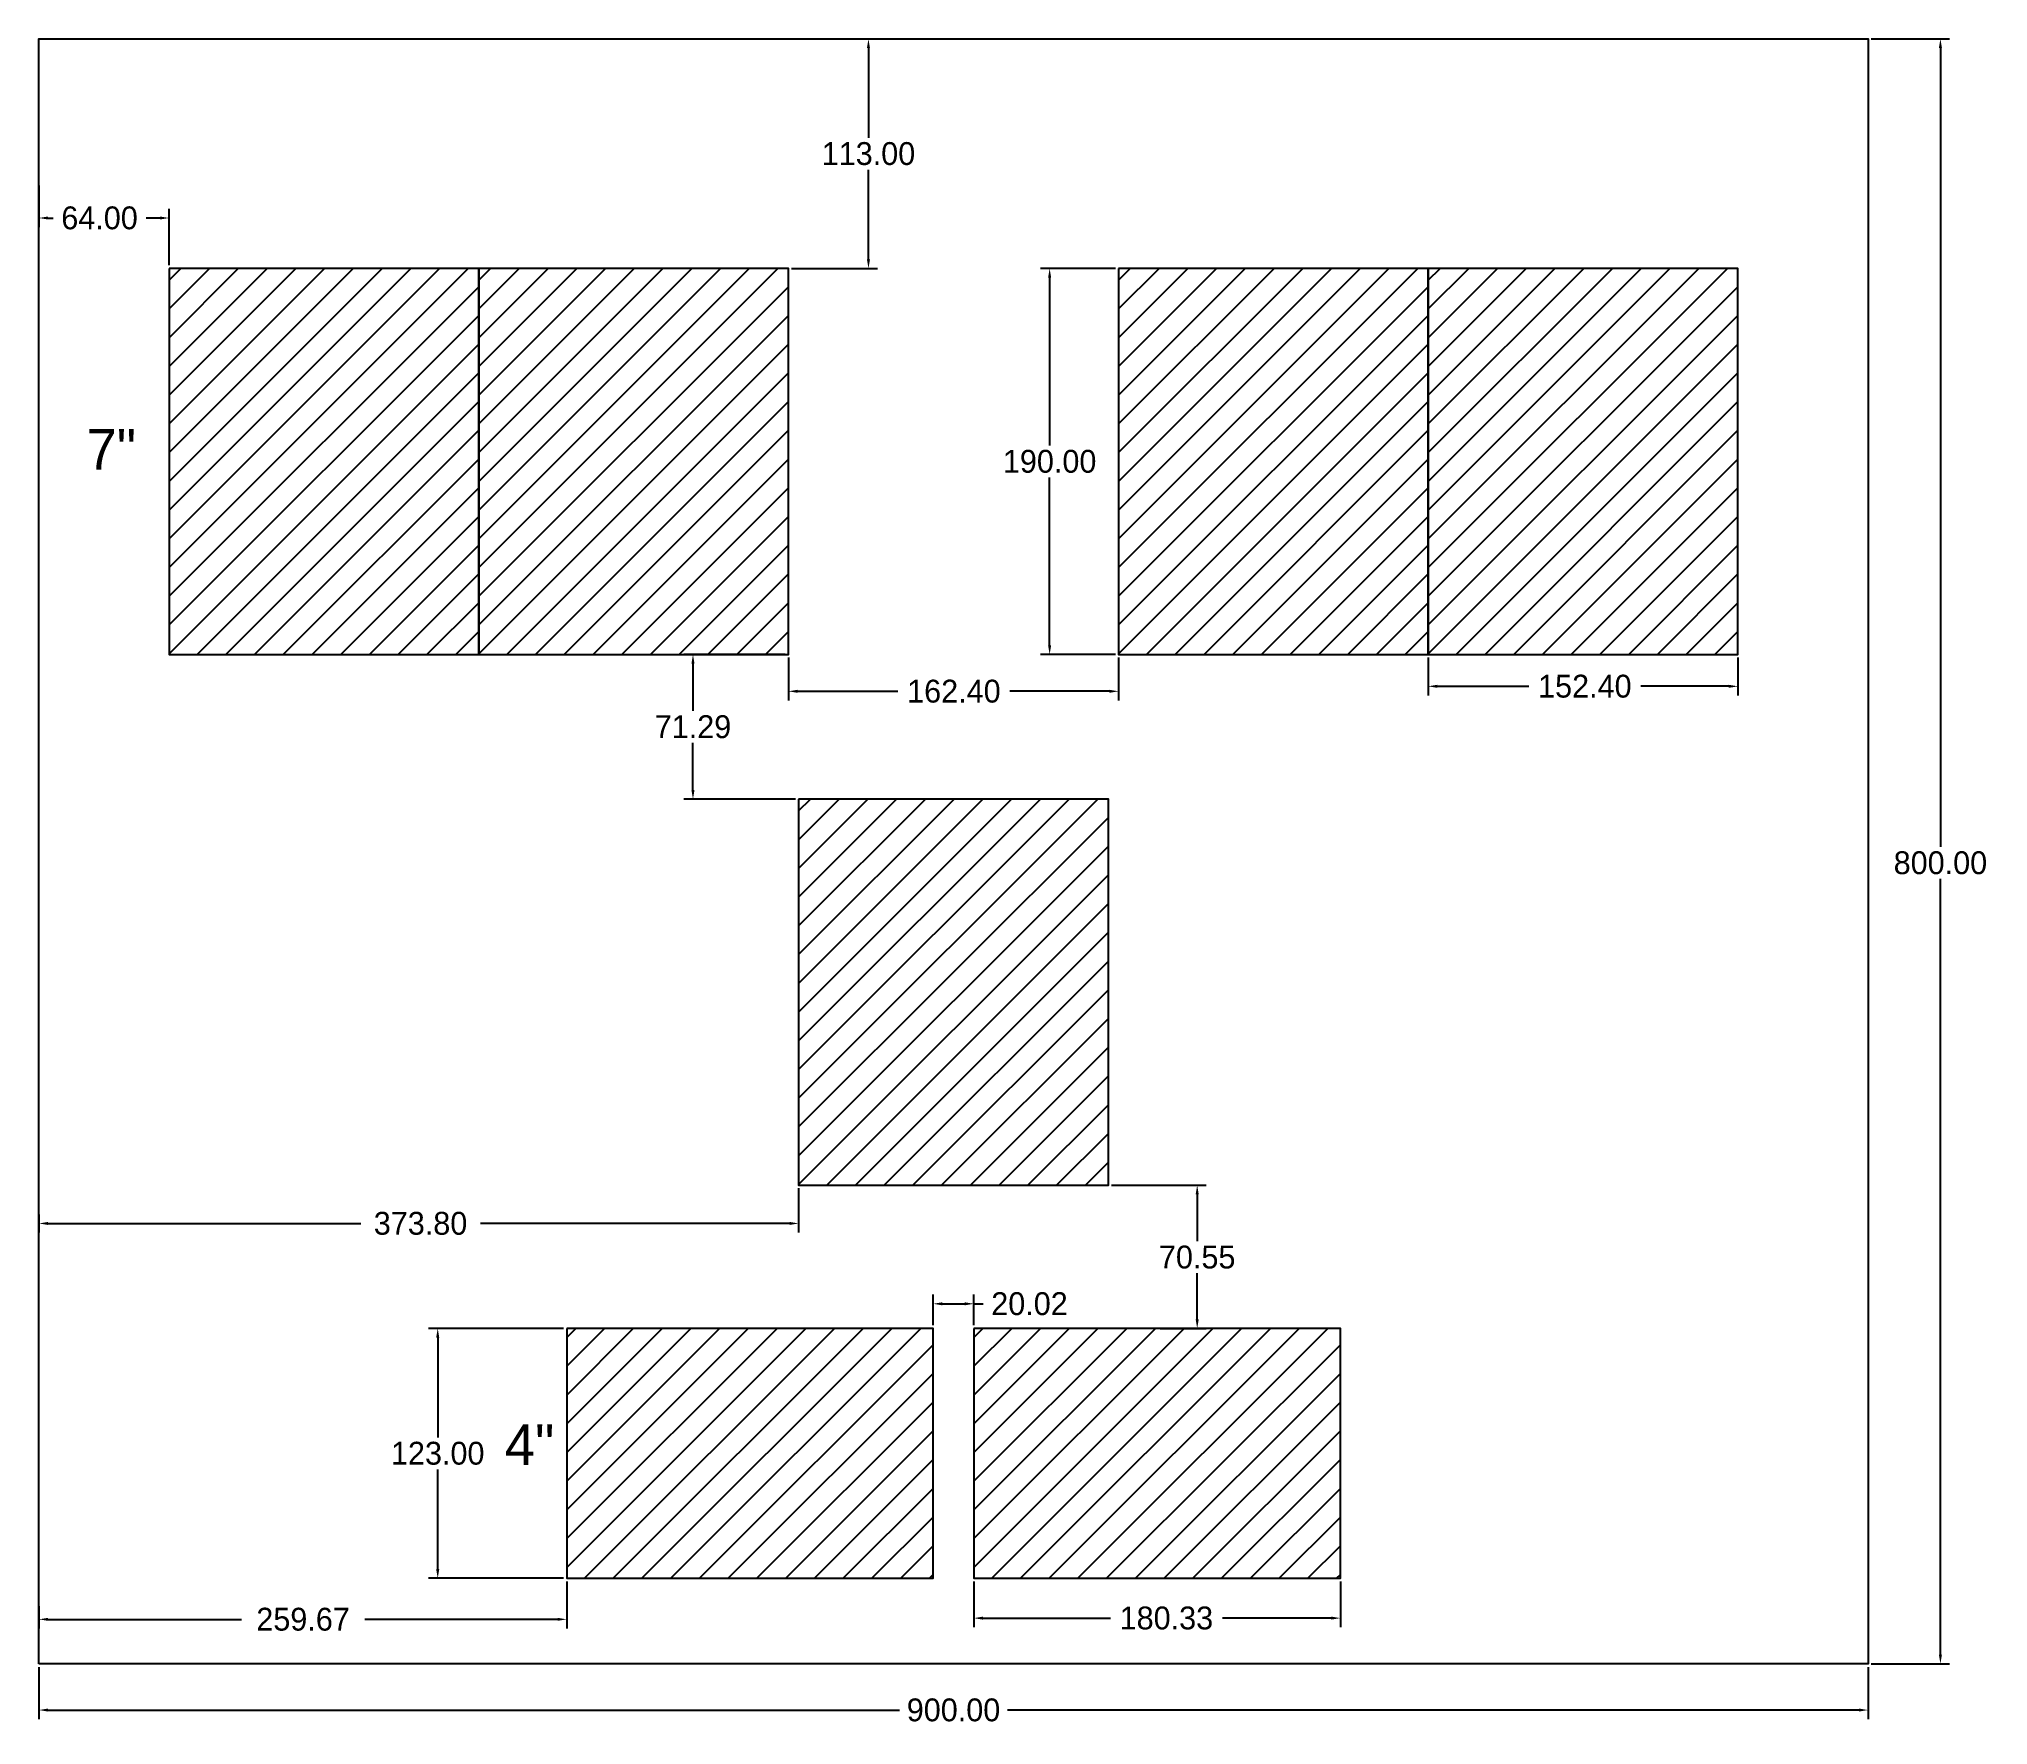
# Model space of a CAD drawing. Header units: millimetres. Extents: x 0 to 959, y -30 to 800.
import ezdxf

# ---------------------------------------------------------------- set-up
doc = ezdxf.new("R2010")
doc.units = ezdxf.units.MM
doc.header["$MEASUREMENT"] = 0
doc.header["$PDSIZE"] = -5
for name, color, linetype in [('Dimensions', 1, 'Continuous'), ('Distances', 5, 'Continuous'), ('Holes', 7, 'Continuous')]:
    doc.layers.add(name, color=color, linetype=linetype)
doc.dimstyles.get("Standard").update_dxf_attribs({"dimscale": 25, "dimtxt": 0.45, "dimasz": 0.18, "dimexe": 0.18, "dimexo": 0.0625, "dimgap": 0.09, "dimtad": 0, "dimtih": 1, "dimtoh": 1, "dimzin": 0, "dimdsep": 46, "dimtxsty": 'Standard', "dimcen": 0.09, "dimadec": 0, "dimazin": 0, "dimtfac": 1, "dimtdec": 4, "dimtofl": 0, "dimtmove": 0, "dimatfit": 3, "dimfxl": 1, "dimtolj": 1, "dimtzin": 0, "dimarcsym": 0})

# ---------------------------------------------------------------- blocks, each defined once
blk = doc.blocks.new('*D1')
at = {"layer": 'Defpoints', "color": 0}
for p in [(460.02, 42.16), (640.35, 42.16), (640.35, 22.55)]:
    blk.add_point(p, dxfattribs=at)
at = {"layer": 'Dimensions', "color": 0, "lineweight": -2}
for p, q in [((460.02, 40.6), (460.02, 18.05)), ((640.35, 40.6), (640.35, 18.05)), ((464.52, 22.55), (527.19, 22.55)), ((635.85, 22.55), (582.31, 22.55))]:
    blk.add_line(p, q, dxfattribs=at)
at = {"layer": 'Dimensions', "color": 0}
for points in [[(464.52, 23.3), (464.52, 21.8), (460.02, 22.55)], [(635.85, 21.8), (635.85, 23.3), (640.35, 22.55)]]:
    blk.add_solid(points, dxfattribs=at)
at = {"layer": 'Dimensions', "color": 0, "insert": (554.75, 22.55), "char_height": 11.25, "attachment_point": 5}
blk.add_mtext('\\A1;180.33', dxfattribs=at)
blk = doc.blocks.new('*D11')
at = {"layer": 'Defpoints', "color": 0}
for p in [(683.6, 497), (836, 497), (836, 481.3)]:
    blk.add_point(p, dxfattribs=at)
at = {"layer": 'Dimensions', "color": 0, "lineweight": -2}
for p, q in [((683.6, 495.4375), (683.6, 476.8)), ((836, 495.4375), (836, 476.8)), ((688.1, 481.3), (733.0875, 481.3)), ((831.5, 481.3), (788.2125, 481.3))]:
    blk.add_line(p, q, dxfattribs=at)
at = {"layer": 'Dimensions', "color": 0}
for points in [[(688.1, 482.05), (688.1, 480.55), (683.6, 481.3)], [(831.5, 480.55), (831.5, 482.05), (836, 481.3)]]:
    blk.add_solid(points, dxfattribs=at)
at = {"layer": 'Dimensions', "color": 0, "insert": (760.65, 481.3), "char_height": 11.25, "attachment_point": 5}
blk.add_mtext('\\A1;152.40', dxfattribs=at)
blk = doc.blocks.new('*D14')
at = {"layer": 'Defpoints', "color": 0}
for p in [(460.02, 177.3), (440, 165.16), (460.02, 165.16)]:
    blk.add_point(p, dxfattribs=at)
at = {"layer": 'Distances', "color": 0, "lineweight": -2}
for p, q in [((440, 166.7225), (440, 181.8)), ((444.5, 177.3), (455.52, 177.3)), ((460.02, 166.7225), (460.02, 181.8)), ((460.02, 177.3), (464.52, 177.3))]:
    blk.add_line(p, q, dxfattribs=at)
at = {"layer": 'Distances', "color": 0}
for points in [[(444.5, 178.05), (444.5, 176.55), (440, 177.3)], [(455.52, 176.55), (455.52, 178.05), (460.02, 177.3)]]:
    blk.add_solid(points, dxfattribs=at)
at = {"layer": 'Distances', "color": 0, "insert": (487.395, 177.3), "char_height": 11.25, "attachment_point": 5}
blk.add_mtext('\\A1;20.02', dxfattribs=at)
blk = doc.blocks.new('*D15')
at = {"layer": 'Defpoints', "color": 0}
for p in [(259.67, 42.16), (0, 30), (0, 21.95)]:
    blk.add_point(p, dxfattribs=at)
at = {"layer": 'Distances', "color": 0, "lineweight": -2}
for p, q in [((259.67, 40.5975), (259.67, 17.45)), ((0, 28.4375), (0, 17.45)), ((4.5, 21.95), (99.575, 21.95)), ((255.17, 21.95), (160.325, 21.95))]:
    blk.add_line(p, q, dxfattribs=at)
at = {"layer": 'Distances', "color": 0}
for points in [[(4.5, 22.7), (4.5, 21.2), (0, 21.95)], [(255.17, 21.2), (255.17, 22.7), (259.67, 21.95)]]:
    blk.add_solid(points, dxfattribs=at)
at = {"layer": 'Distances', "color": 0, "insert": (129.95, 21.95), "char_height": 11.25, "attachment_point": 5}
blk.add_mtext('\\A1;259.67', dxfattribs=at)
blk = doc.blocks.new('*D16')
at = {"layer": 'Defpoints', "color": 0}
for p in [(373.8, 235.71), (0, 222.76), (0, 216.85)]:
    blk.add_point(p, dxfattribs=at)
at = {"layer": 'Distances', "color": 0, "lineweight": -2}
for p, q in [((373.8, 234.1475), (373.8, 212.35)), ((0, 221.1975), (0, 212.35)), ((4.5, 216.85), (158.3125, 216.85)), ((369.3, 216.85), (217.1875, 216.85))]:
    blk.add_line(p, q, dxfattribs=at)
at = {"layer": 'Distances', "color": 0}
for points in [[(4.5, 217.6), (4.5, 216.1), (0, 216.85)], [(369.3, 216.1), (369.3, 217.6), (373.8, 216.85)]]:
    blk.add_solid(points, dxfattribs=at)
at = {"layer": 'Distances', "color": 0, "insert": (187.75, 216.85), "char_height": 11.25, "attachment_point": 5}
blk.add_mtext('\\A1;373.80', dxfattribs=at)
blk = doc.blocks.new('*D17')
at = {"layer": 'Defpoints', "color": 0}
for p in [(0, 729.5), (0, 711.85), (64, 687)]:
    blk.add_point(p, dxfattribs=at)
at = {"layer": 'Distances', "color": 0, "lineweight": -2}
for p, q in [((0, 727.9375), (0, 707.35)), ((4.5, 711.85), (6.925, 711.85)), ((59.5, 711.85), (52.675, 711.85)), ((64, 688.5625), (64, 716.35))]:
    blk.add_line(p, q, dxfattribs=at)
at = {"layer": 'Distances', "color": 0}
for points in [[(4.5, 712.6), (4.5, 711.1), (0, 711.85)], [(59.5, 711.1), (59.5, 712.6), (64, 711.85)]]:
    blk.add_solid(points, dxfattribs=at)
at = {"layer": 'Distances', "color": 0, "insert": (29.8, 711.85), "char_height": 11.25, "attachment_point": 5}
blk.add_mtext('\\A1;64.00', dxfattribs=at)
blk = doc.blocks.new('*D23')
at = {"layer": 'Defpoints', "color": 0}
for p in [(368.8, 497), (531.2, 497), (531.2, 478.85)]:
    blk.add_point(p, dxfattribs=at)
at = {"layer": 'Distances', "color": 0, "lineweight": -2}
for p, q in [((368.8, 495.4375), (368.8, 474.35)), ((531.2, 495.4375), (531.2, 474.35)), ((373.3, 478.85), (422.6375, 478.85)), ((526.7, 478.85), (477.7625, 478.85))]:
    blk.add_line(p, q, dxfattribs=at)
at = {"layer": 'Distances', "color": 0}
for points in [[(373.3, 479.6), (373.3, 478.1), (368.8, 478.85)], [(526.7, 478.1), (526.7, 479.6), (531.2, 478.85)]]:
    blk.add_solid(points, dxfattribs=at)
at = {"layer": 'Distances', "color": 0, "insert": (450.2, 478.85), "char_height": 11.25, "attachment_point": 5}
blk.add_mtext('\\A1;162.40', dxfattribs=at)
blk = doc.blocks.new('*D26')
at = {"layer": 'Defpoints', "color": 0}
for p in [(497.3, 687), (531.2, 687), (531.2, 497)]:
    blk.add_point(p, dxfattribs=at)
at = {"layer": 'Dimensions', "color": 0, "lineweight": -2}
for p, q in [((529.6375, 687), (492.8, 687)), ((497.3, 682.5), (497.3, 599.875)), ((497.3, 501.5), (497.3, 584.125)), ((529.6375, 497), (492.8, 497))]:
    blk.add_line(p, q, dxfattribs=at)
at = {"layer": 'Dimensions', "color": 0}
for points in [[(498.05, 682.5), (496.55, 682.5), (497.3, 687)], [(496.55, 501.5), (498.05, 501.5), (497.3, 497)]]:
    blk.add_solid(points, dxfattribs=at)
at = {"layer": 'Dimensions', "color": 0, "insert": (497.3, 592), "char_height": 11.25, "attachment_point": 5}
blk.add_mtext('\\A1;190.00', dxfattribs=at)
blk = doc.blocks.new('*D27')
at = {"layer": 'Defpoints', "color": 0}
for p in [(196.2, 165.16), (259.67, 165.16), (259.67, 42.16)]:
    blk.add_point(p, dxfattribs=at)
at = {"layer": 'Dimensions', "color": 0, "lineweight": -2}
for p, q in [((258.1075, 165.16), (191.7, 165.16)), ((196.2, 160.66), (196.2, 111.535)), ((196.2, 46.66), (196.2, 95.785)), ((258.1075, 42.16), (191.7, 42.16))]:
    blk.add_line(p, q, dxfattribs=at)
at = {"layer": 'Dimensions', "color": 0}
for points in [[(196.95, 160.66), (195.45, 160.66), (196.2, 165.16)], [(195.45, 46.66), (196.95, 46.66), (196.2, 42.16)]]:
    blk.add_solid(points, dxfattribs=at)
at = {"layer": 'Dimensions', "color": 0, "insert": (196.2, 103.66), "char_height": 11.25, "attachment_point": 5}
blk.add_mtext('\\A1;123.00', dxfattribs=at)
blk = doc.blocks.new('*D28')
at = {"layer": 'Defpoints', "color": 0}
for p in [(368.8, 800), (408.15, 800), (368.8, 687)]:
    blk.add_point(p, dxfattribs=at)
at = {"layer": 'Distances', "color": 0, "lineweight": -2}
for p, q in [((370.3625, 800), (412.65, 800)), ((408.15, 795.5), (408.15, 751.375)), ((408.15, 691.5), (408.15, 735.625)), ((370.3625, 687), (412.65, 687))]:
    blk.add_line(p, q, dxfattribs=at)
at = {"layer": 'Distances', "color": 0}
for points in [[(408.9, 795.5), (407.4, 795.5), (408.15, 800)], [(407.4, 691.5), (408.9, 691.5), (408.15, 687)]]:
    blk.add_solid(points, dxfattribs=at)
at = {"layer": 'Distances', "color": 0, "insert": (408.15, 743.5), "char_height": 11.25, "attachment_point": 5}
blk.add_mtext('\\A1;113.00', dxfattribs=at)
blk = doc.blocks.new('*D32')
at = {"layer": 'Defpoints', "color": 0}
for p in [(0, 0), (900, 0), (900, -22.7)]:
    blk.add_point(p, dxfattribs=at)
at = {"layer": 'Dimensions', "color": 0, "lineweight": -2}
for p, q in [((0, -1.5625), (0, -27.2)), ((900, -1.5625), (900, -27.2)), ((4.5, -22.7), (423.375, -22.7)), ((895.5, -22.7), (476.625, -22.7))]:
    blk.add_line(p, q, dxfattribs=at)
at = {"layer": 'Dimensions', "color": 0}
for points in [[(4.5, -21.95), (4.5, -23.45), (0, -22.7)], [(895.5, -23.45), (895.5, -21.95), (900, -22.7)]]:
    blk.add_solid(points, dxfattribs=at)
at = {"layer": 'Dimensions', "color": 0, "insert": (450, -22.7), "char_height": 11.25, "attachment_point": 5}
blk.add_mtext('\\A1;900.00', dxfattribs=at)
blk = doc.blocks.new('*D33')
at = {"layer": 'Defpoints', "color": 0}
for p in [(900, 800), (900, 0), (935.61, 0)]:
    blk.add_point(p, dxfattribs=at)
at = {"layer": 'Dimensions', "color": 0, "lineweight": -2}
for p, q in [((901.56, 800), (940.11, 800)), ((935.61, 795.5), (935.61, 402.25)), ((935.61, 4.5), (935.61, 386.5)), ((901.56, 0), (940.11, 0))]:
    blk.add_line(p, q, dxfattribs=at)
at = {"layer": 'Dimensions', "color": 0}
for points in [[(936.36, 795.5), (934.86, 795.5), (935.61, 800)], [(934.86, 4.5), (936.36, 4.5), (935.61, 0)]]:
    blk.add_solid(points, dxfattribs=at)
at = {"layer": 'Dimensions', "color": 0, "insert": (935.61, 394.37), "char_height": 11.25, "attachment_point": 5}
blk.add_mtext('\\A1;800.00', dxfattribs=at)
blk = doc.blocks.new('*D34')
at = {"layer": 'Defpoints', "color": 0}
for p in [(368.8, 497), (321.8, 425.71), (373.8, 425.71)]:
    blk.add_point(p, dxfattribs=at)
at = {"layer": 'Distances', "color": 0, "lineweight": -2}
for p, q in [((367.2375, 497), (317.3, 497)), ((321.8, 492.5), (321.8, 469.23)), ((321.8, 430.21), (321.8, 453.48)), ((372.2375, 425.71), (317.3, 425.71))]:
    blk.add_line(p, q, dxfattribs=at)
at = {"layer": 'Distances', "color": 0}
for points in [[(322.55, 492.5), (321.05, 492.5), (321.8, 497)], [(321.05, 430.21), (322.55, 430.21), (321.8, 425.71)]]:
    blk.add_solid(points, dxfattribs=at)
at = {"layer": 'Distances', "color": 0, "insert": (321.8, 461.355), "char_height": 11.25, "attachment_point": 5}
blk.add_mtext('\\A1;71.29', dxfattribs=at)
blk = doc.blocks.new('*D35')
at = {"layer": 'Defpoints', "color": 0}
for p in [(526.2, 235.71), (550.185, 165.16), (569.9, 165.16)]:
    blk.add_point(p, dxfattribs=at)
at = {"layer": 'Distances', "color": 0, "lineweight": -2}
for p, q in [((527.7625, 235.71), (574.4, 235.71)), ((569.9, 231.21), (569.9, 208.125)), ((569.9, 169.66), (569.9, 192.375)), ((551.7475, 165.16), (574.4, 165.16))]:
    blk.add_line(p, q, dxfattribs=at)
at = {"layer": 'Distances', "color": 0}
for points in [[(570.65, 231.21), (569.15, 231.21), (569.9, 235.71)], [(569.15, 169.66), (570.65, 169.66), (569.9, 165.16)]]:
    blk.add_solid(points, dxfattribs=at)
at = {"layer": 'Distances', "color": 0, "insert": (569.9, 200.25), "char_height": 11.25, "attachment_point": 5}
blk.add_mtext('\\A1;70.55', dxfattribs=at)

msp = doc.modelspace()

# ---------------------------------------------------------------- hatches: boundary and pattern name
at = {"layer": 'Holes'}
h = msp.add_hatch(dxfattribs=at)
h.set_pattern_fill('user', color=256, scale=10, angle=45, style=0, pattern_type=0)
h.set_pattern_definition([(45, (5, -0.05), (-7.07107, 7.07107), [])])
h.paths.add_polyline_path([(64, 687), (64, 497), (216.4, 497), (216.4, 687)])
h = msp.add_hatch(dxfattribs=at)
h.set_pattern_fill('user', color=256, scale=10, angle=45, style=0, pattern_type=0)
h.set_pattern_definition([(45, (157.4, -0.05), (-7.07107, 7.07107), [])])
h.paths.add_polyline_path([(216.4, 687), (216.4, 497), (368.8, 497), (368.8, 687)])
h = msp.add_hatch(dxfattribs=at)
h.set_pattern_fill('user', color=256, scale=10, angle=45, style=0, pattern_type=0)
h.set_pattern_definition([(45, (472.2, -0.05), (-7.07107, 7.07107), [])])
h.paths.add_polyline_path([(531.2, 687), (531.2, 497), (683.6, 497), (683.6, 687)])
h = msp.add_hatch(dxfattribs=at)
h.set_pattern_fill('user', color=256, scale=10, angle=45, style=0, pattern_type=0)
h.set_pattern_definition([(45, (624.6, -0.05), (-7.07107, 7.07107), [])])
h.paths.add_polyline_path([(683.6, 687), (683.6, 497), (836, 497), (836, 687)])
h = msp.add_hatch(dxfattribs=at)
h.set_pattern_fill('user', color=256, scale=10, angle=45, style=0, pattern_type=0)
h.set_pattern_definition([(45, (314.8, -261.34), (-7.07107, 7.07107), [])])
h.paths.add_polyline_path([(373.8, 425.71), (373.8, 235.71), (526.2, 235.71), (526.2, 425.71)])
h = msp.add_hatch(dxfattribs=at)
h.set_pattern_fill('user', color=256, scale=10, angle=45, style=0, pattern_type=0)
h.set_pattern_definition([(45, (0, 0), (-7.07107, 7.07107), [])])
h.paths.add_polyline_path([(259.67, 165.16), (259.67, 42.16), (440, 42.16), (440, 165.16)])
h = msp.add_hatch(dxfattribs=at)
h.set_pattern_fill('user', color=256, scale=10, angle=45, style=0, pattern_type=0)
h.set_pattern_definition([(45, (200.35, 0), (-7.07107, 7.07107), [])])
h.paths.add_polyline_path([(460.02, 165.16), (460.02, 42.16), (640.35, 42.16), (640.35, 165.16)])

# ---------------------------------------------------------------- linework, layer by layer
msp.add_lwpolyline([(0, 0), (0, 800), (900, 800), (900, 0)], close=True)
for points in [[(0, 0), (0, 800), (900, 800), (900, 0)], [(64, 687), (64, 497), (216.4, 497), (216.4, 687)], [(216.4, 687), (216.4, 497), (368.8, 497), (368.8, 687)], [(531.2, 687), (531.2, 497), (683.6, 497), (683.6, 687)], [(683.6, 687), (683.6, 497), (836, 497), (836, 687)], [(373.8, 425.71), (373.8, 235.71), (526.2, 235.71), (526.2, 425.71)], [(259.67, 165.16), (259.67, 42.16), (440, 42.16), (440, 165.16)], [(460.02, 165.16), (460.02, 42.16), (640.35, 42.16), (640.35, 165.16)]]:
    msp.add_lwpolyline(points, close=True, dxfattribs=at)

# ---------------------------------------------------------------- texts
for s, p in [('7"', (23.4, 587.95)), ('4"', (229.22, 98))]:
    msp.add_text(s, height=20).set_placement(p)

# ---------------------------------------------------------------- dimensions: what is measured, and where the dimension line sits
at = {"layer": 'Dimensions'}
dim = msp.add_linear_dim(base=(935.606, 0), p1=(900, 800), p2=(900, 0), angle=90, dimstyle='Standard', dxfattribs=at)
dim.commit()
dim.dimension.update_dxf_attribs({"geometry": '*D33', "text_midpoint": (935.606, 394.375), "dimtype": 160})
for base, p1, p2, picture, middle in [((497.3, 687), (531.2, 497), (531.2, 687), '*D26', (497.3, 592)), ((196.2, 165.16), (259.67, 42.16), (259.67, 165.16), '*D27', (196.2, 103.66))]:
    dim = msp.add_linear_dim(base=base, p1=p1, p2=p2, angle=90, dimstyle='Standard', dxfattribs=at)
    dim.commit()
    dim.dimension.update_dxf_attribs({"geometry": picture, "text_midpoint": middle})
for base, p1, p2, picture, middle in [((836, 481.3), (683.6, 497), (836, 497), '*D11', (760.65, 481.3)), ((640.35, 22.55), (460.02, 42.16), (640.35, 42.16), '*D1', (554.75, 22.55))]:
    dim = msp.add_linear_dim(base=base, p1=p1, p2=p2, dimstyle='Standard', dxfattribs=at)
    dim.commit()
    dim.dimension.update_dxf_attribs({"geometry": picture, "text_midpoint": middle, "dimtype": 160})
dim = msp.add_linear_dim(base=(900, -22.7), p1=(0, 0), p2=(900, 0), dimstyle='Standard', dxfattribs=at)
dim.commit()
dim.dimension.update_dxf_attribs({"geometry": '*D32', "text_midpoint": (450, -22.7)})
at = {"layer": 'Distances'}
for base, p1, p2, picture, middle in [((408.15, 800), (368.8, 687), (368.8, 800), '*D28', (408.15, 743.5)), ((321.8, 425.71), (368.8, 497), (373.8, 425.71), '*D34', (321.8, 461.355))]:
    dim = msp.add_linear_dim(base=base, p1=p1, p2=p2, angle=90, dimstyle='Standard', dxfattribs=at)
    dim.commit()
    dim.dimension.update_dxf_attribs({"geometry": picture, "text_midpoint": middle})
for base, p1, p2, picture, middle in [((0, 711.85), (64, 687), (0, 729.5), '*D17', (29.8, 711.85)), ((531.2, 478.85), (368.8, 497), (531.2, 497), '*D23', (450.2, 478.85)), ((0, 216.85), (373.8, 235.71), (0, 222.76), '*D16', (187.75, 216.85)), ((460.02, 177.3), (440, 165.16), (460.02, 165.16), '*D14', (487.395, 177.3)), ((0, 21.95), (259.67, 42.16), (0, 30), '*D15', (129.95, 21.95))]:
    dim = msp.add_linear_dim(base=base, p1=p1, p2=p2, dimstyle='Standard', dxfattribs=at)
    dim.commit()
    dim.dimension.update_dxf_attribs({"geometry": picture, "text_midpoint": middle, "dimtype": 160})
dim = msp.add_linear_dim(base=(569.9, 165.16), p1=(526.2, 235.71), p2=(550.185, 165.16), angle=90, dimstyle='Standard', dxfattribs=at)
dim.commit()
dim.dimension.update_dxf_attribs({"geometry": '*D35', "text_midpoint": (569.9, 200.25), "dimtype": 160})

doc.saveas('drawing.dxf')
